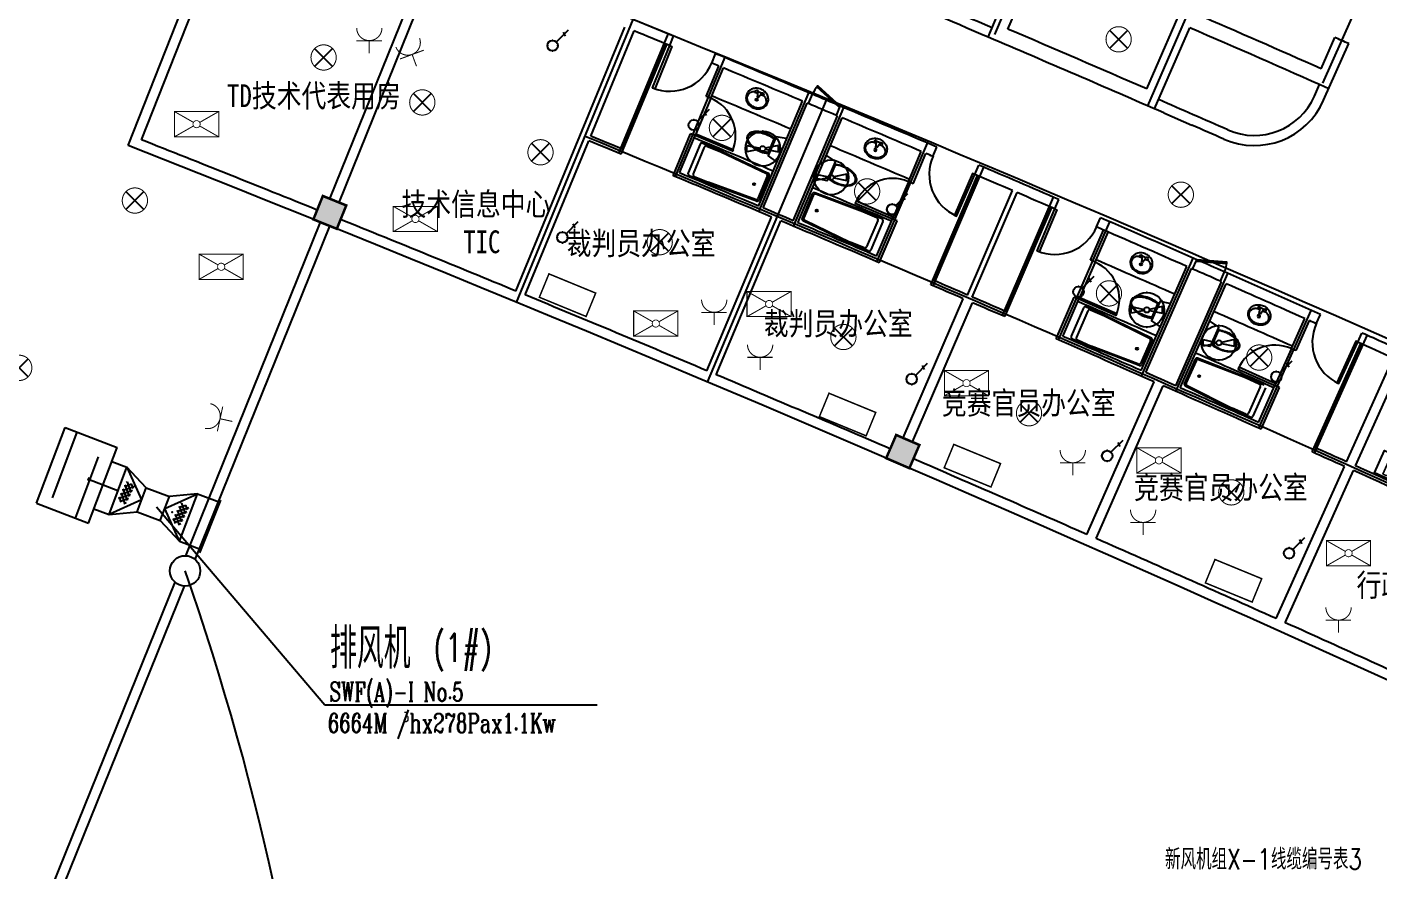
# Model space of a CAD drawing. Extents: x 23618587 to 48466785, y 42305484 to 86624613.
# Drawn here: x 24342374 to 24369123, y 43316664 to 43333357 of the extents above; entities that cross this region are included whole.
import ezdxf

# ---------------------------------------------------------------- set-up
doc = ezdxf.new("R2010")
doc.units = 0
doc.header["$MEASUREMENT"] = 0
doc.layers.get('0').update_dxf_attribs({"linetype": 'CONTINUOUS'})
for name, color, linetype in [('AC-W', 7, 'CONTINUOUS'), ('J-DIM', 7, 'CONTINUOUS'), ('楼控', 1, 'CONTINUOUS'), ('设备-动力', 3, 'CONTINUOUS'), ('设备-插座', 3, 'CONTINUOUS'), ('设备-照明', 3, 'CONTINUOUS'), ('设备-箱柜', 3, 'CONTINUOUS')]:
    doc.layers.add(name, color=color, linetype=linetype)
doc.styles.add('_TEL_DIM', font='SIMPLEX', dxfattribs={"width": 0.8, "height": 3.5, "bigfont": 'HZTXT'})
doc.styles.add('ATT', font='txt')
doc.styles.add('DFHZ', font='romans.shx', dxfattribs={"width": 0.7, "bigfont": 'dfhz.shx'})
doc.styles.add('HZTXT', font='txt', dxfattribs={"width": 0.9, "bigfont": 'HZTXT'})
doc.styles.add('IDQSTYLE', font='simplex.shx', dxfattribs={"width": 0.7, "bigfont": 'hzfs1.shx'})
doc.styles.add('Q1', font='SimSun.ttf', dxfattribs={"width": 0.8, "height": 450})
doc.styles.add('ROMANC', font='romanc', dxfattribs={"width": 0.8})

# ---------------------------------------------------------------- blocks, each defined once
blk = doc.blocks.new('_DOT')
at = {"color": 0, "linetype": 'ByBlock'}
blk.add_line((-0.5, 0), (-1, 0), dxfattribs=at)
at = {"color": 0, "linetype": 'ByBlock', "const_width": 0.5}
blk.add_lwpolyline([(-0.25, 0, 1), (0.25, 0, 1)], format="xyb", close=True, dxfattribs=at)
blk = doc.blocks.new('WC-3')
for points in [[(382, 218, 0.033558), (397, 269, 0.056391), (412, 405, 0.056391), (397, 541, 0.070142), (358, 644, 0.106098), (290, 721, 0.162033), (225, 743, 0.162033), (161, 721, 0.106098), (93, 644, 0.070142), (54, 541, 0.056391), (38, 405, 0.056391), (54, 269, 0.033558), (69, 218)], [(55, 405, -0.056391), (70, 537, -0.070142), (108, 636, -0.106098), (170, 708, -0.162033), (225, 726, -0.162033), (280, 708, -0.106098), (343, 636, -0.070142), (381, 537, -0.056391), (396, 405, -0.056391), (381, 273, -0.027675), (369, 232), (81, 232, -0.027675), (70, 273, -0.056391)], [(-20, 24, 0.477064), (0, 0), (463, 0, 0.477064), (473, 12), (431, 207, 0.354037), (426, 211), (24, 211, 0.354037), (19, 207)]]:
    blk.add_lwpolyline(points, format="xyb", close=True)
blk = doc.blocks.new('15PLAV04')
at = {"color": 0, "linetype": 'ByBlock'}
for p, q in [((2.5, -1.5), (2.5, 1.5)), ((7, 0.5), (3, 1.5)), ((4, 1.25), (4, 3.635323)), ((7, -0.5), (7, 0.5)), ((3, -1.5), (7, -0.5)), ((4, -3.628449), (4, -1.25))]:
    blk.add_line(p, q, dxfattribs=at)
blk.add_lwpolyline([(8, 9, 0.109452), (4.986152, 8.332258, 0.102376), (2.343146, 6.363961, 0.093737), (0.622313, 3.491319, 0.088426), (0, 0, 0.088426), (0.622313, -3.491319, 0.093737), (2.343146, -6.363961, 0.102376), (4.986152, -8.332258, 0.109452), (8, -9, 0.109452), (11.013848, -8.332258, 0.102376), (13.656854, -6.363961, 0.093737), (15.377687, -3.491319, 0.088426), (16, 0, 0.088426), (15.377687, 3.491319, 0.093737), (13.656854, 6.363961, 0.102376), (11.013848, 8.332258, 0.109452)], format="xyb", close=True, dxfattribs=at)
for centre in [(3, 2.5), (9, 0), (3, -2.5)]:
    blk.add_circle(centre, 1, dxfattribs=at)
for centre, radius, start, end in [((7, 3.635323), 3, 146.09549, 180), ((11.358035, 0.706347), 8.250845, 143.130102, 146.09549), ((9.915843, 1.787992), 6.448105, 118.911201, 143.130102), ((9, 3.446272), 4.553728, 90, 118.911201), ((9, 3.446272), 4.553728, 61.088799, 90), ((8.084157, 1.787992), 6.448105, 36.869898, 61.088799), ((6.641965, 0.706347), 8.250845, 17.257939, 36.869898), ((4.368267, 0), 10.631733, 0, 17.257939), ((4.368267, 0), 10.631733, 342.742061, 0), ((7, -3.628449), 3, 180, 212.259808), ((9.915843, -1.787992), 6.448105, 212.259808, 241.088799), ((9, -3.446272), 4.553728, 241.088799, 270), ((9, -3.446272), 4.553728, 270, 298.911201), ((8.084157, -1.787992), 6.448105, 298.911201, 323.130102), ((6.641965, -0.706347), 8.250845, 323.130102, 342.742061)]:
    blk.add_arc(centre, radius, start, end, dxfattribs=at)
at = {"color": 0, "linetype": 'ByBlock', "style": 'ATT'}
for tag, p, flags in [('ITEM', (0, -17.5), 3), ('ROOM_NUMBER', (0, -26.5), 1)]:
    blk.add_attdef(tag, p, '', height=6, dxfattribs=dict(at, flags=flags))
blk = doc.blocks.new('A$C165A5DEC')
at = {"layer": '楼控', "color": 1}
blk.add_lwpolyline([(347, 1085), (803, 911), (456, 0), (0, 174)], close=True, dxfattribs=at)
at = {"layer": '楼控', "style": 'DFHZ', "width": 0.7}
blk.add_text('DDC', height=336, rotation=69.4255, dxfattribs=at).set_placement((455, 134))
blk = doc.blocks.new('HC000426')
at = {"color": 0, "linetype": 'Continuous', "const_width": 0.3}
blk.add_lwpolyline([(5, 2.5), (-5, 2.5), (-5, -2.5), (5, -2.5)], close=True, dxfattribs=at)
at = {"color": 0, "style": 'IDQSTYLE', "width": 0.7}
blk.add_attdef('PSFHATT', (7, -2.5), '', height=2.5, dxfattribs=at)
blk = doc.blocks.new('HC001494')
at = {"color": 0, "linetype": 'Continuous'}
for p, q in [((-1.77, 1.77), (1.77, -1.77)), ((1.77, 1.77), (-1.77, -1.77))]:
    blk.add_line(p, q, dxfattribs=at)
at = {"color": 0, "linetype": 'Continuous', "const_width": 0.2}
blk.add_lwpolyline([(1.77, -1.77, 0.198912), (2.5, 0, 0.198912), (1.77, 1.77, 0.198912), (0, 2.5, 0.198912), (-1.77, 1.77, 0.198912), (-2.5, 0, 0.198912), (-1.77, -1.77, 0.198912), (0, -2.5, 0.198912)], format="xyb", close=True, dxfattribs=at)
at = {"color": 0, "style": 'IDQSTYLE', "width": 0.7}
blk.add_attdef('PSFHATT', (4.5, -2.5), '', height=2.5, dxfattribs=at)
blk = doc.blocks.new('HC000704')
at = {"color": 0, "linetype": 'Continuous', "const_width": 0.2}
for points in [[(-0.61, 0.35), (-4.38, 2.5)], [(-4.38, 2.5), (4.37, 2.5), (4.37, -2.5), (-4.38, -2.5), (-4.38, 2.5)], [(4.37, 2.5), (0.61, 0.35)], [(-0.61, -0.35), (-4.38, -2.5)], [(0.61, -0.35), (4.37, -2.5)]]:
    blk.add_lwpolyline(points, dxfattribs=at)
at = {"color": 0, "linetype": 'Continuous', "const_width": 0.16}
blk.add_lwpolyline([(0, -0.71, 0.198912), (0.5, -0.5, 0.198912), (0.71, 0, 0.198912), (0.5, 0.5, 0.198912), (0, 0.71, 0.198912), (-0.5, 0.5, 0.198912), (-0.71, 0, 0.198912), (-0.5, -0.5, 0.198912)], format="xyb", close=True, dxfattribs=at)
at = {"color": 0, "style": 'IDQSTYLE', "width": 0.7}
blk.add_attdef('PSFHATT', (6.37, -2.5), '', height=2.5, dxfattribs=at)
blk = doc.blocks.new('HC002297100793')
at = {"color": 0}
for p, q in [((0.74, 1.78), (3.12, 4.17)), ((2.09, 3.72), (2.47, 2.92))]:
    blk.add_line(p, q, dxfattribs=at)
blk.add_circle((0, 1.04), 1.04, dxfattribs=at)
for p in [(-1.04, 1.04), (0, 2.08), (0, 0), (1.04, 1.04)]:
    blk.add_point(p, dxfattribs=at)
at = {"color": 0, "width": 0.7}
blk.add_attdef('PSFHATT', (3.15, 0), '', height=0.025, dxfattribs=at)
blk = doc.blocks.new('HC000133')
at = {"color": 0, "linetype": 'Continuous', "const_width": 0.2}
blk.add_lwpolyline([(-2.5, 5, 0.198912), (-1.77, 3.23, 0.198912), (0, 2.5, 0.198912), (1.77, 3.23, 0.198912), (2.5, 5)], format="xyb", dxfattribs=at)
for points in [[(-2.55, 2.48), (2.48, 2.48)], [(0, 2.5), (0, 0)]]:
    blk.add_lwpolyline(points, dxfattribs=at)
at = {"color": 0, "style": 'IDQSTYLE', "width": 0.7}
blk.add_attdef('PSFHATT', (4.5, 0), '', height=2.5, dxfattribs=at)
blk = doc.blocks.new('HC002207117664')
at = {"color": 0}
for p, q in [((-3.12, 0.65), (-0.51, 0.11)), ((-3.12, -0.65), (-3.12, 0.65)), ((3.12, 0.65), (0.51, 0.11)), ((3.12, -0.65), (3.12, 0.65)), ((-0.51, -0.11), (-3.12, -0.65)), ((0.51, -0.11), (3.12, -0.65))]:
    blk.add_line(p, q, dxfattribs=at)
at = {"color": 0, "const_width": 0.2}
blk.add_lwpolyline([(-3.44, 0, 1), (3.44, 0, 1), (-3.44, 0, 1.215985)], format="xyb", dxfattribs=at)
at = {"color": 0}
for radius in [3.44, 0.521]:
    blk.add_circle((0, 0), radius, dxfattribs=at)
for p in [(0, 3.44), (-3.44, 0), (3.44, 0), (0, -3.44)]:
    blk.add_point(p, dxfattribs=at)
at = {"color": 0, "style": '_TEL_DIM', "width": 0.7}
blk.add_attdef('PSFHATT', (3.56, -3.54), '', height=0.025, dxfattribs=at)

msp = doc.modelspace()

# ---------------------------------------------------------------- linework, layer by layer
at = {"layer": 'AC-W', "color": 7, "ltscale": 300}
for p, q in [((24361520.82418, 43333211.36418), (24365058.10785, 43341487.08917)), ((24364547.6577, 43331797.66006), (24367717.28001, 43339088.47582)), ((24368013.25194, 43332244.73183), (24370496.33428, 43337871.16961)), ((24352060.78698, 43327911.92048), (24354369.38831, 43333504.1347)), ((24354086.24118, 43330861.71641), (24355062.5673, 43333217.40895)), ((24355201.77339, 43330397.90715), (24356183.40194, 43332751.39507)), ((24356854.35239, 43329705.38218), (24357843.83609, 43332055.57834)), ((24355837.98869, 43326335.59805), (24358189.46665, 43331909.91877)), ((24357542.24234, 43329415.20188), (24358534.99577, 43331764.01873)), ((24359191.52605, 43328714.86523), (24360192.11898, 43331060.3532)), ((24360302.21072, 43328239.56457), (24361308.08303, 43330582.7933)), ((24361673.49299, 43327648.65606), (24362685.88338, 43329989.07605)), ((24362781.77032, 43327167.76884), (24363799.42864, 43329505.90303)), ((24364423.5184, 43326449.94475), (24365448.9804, 43328784.66693)), ((24365106.87054, 43326149.23386), (24366135.5807, 43328482.52668)), ((24366745.20375, 43325423.64963), (24367781.70135, 43327753.49356)), ((24367848.45761, 43324931.3468), (24368890.19928, 43327258.85068))]:
    msp.add_line(p, q, dxfattribs=at)
at = {"layer": 'AC-W', "color": 7}
for p, q in [((24361783.32098, 43333316.62893), (24364672.10283, 43340075.13813)), ((24364529.69525, 43332132.57033), (24367460.10089, 43338873.1361)), ((24361389.5649, 43333158.70634), (24363158.20677, 43337296.56891)), ((24344377.61376, 43331014.04087), (24346526.5868, 43336455.03491)), ((24344637.09981, 43331126.5886), (24346712.60369, 43336381.56574)), ((24348366.08466, 43329960.20132), (24350369.55747, 43334920.95976)), ((24348551.53187, 43329885.30584), (24350555.00467, 43334846.06427)), ((24352044.66751, 43328134.9371), (24354200.63408, 43333357.41824)), ((24353526.9299, 43331201.35171), (24354385.50066, 43333281.10084)), ((24364685.06006, 43331737.9029), (24365382.92339, 43333342.73526)), ((24354124.52758, 43330954.09436), (24354985.99181, 43333032.6466)), ((24354147.62261, 43330944.52254), (24355009.08684, 43333023.07478)), ((24354170.71763, 43330934.95071), (24355032.18186, 43333013.50295)), ((24355090.93801, 43332989.14078), (24355167.55156, 43333173.88483)), ((24367976.9517, 43332533.99286), (24368249.48514, 43333151.52874)), ((24368028.6785, 43331908.17294), (24368523.94552, 43333030.40277)), ((24355921.84415, 43332643.74973), (24355998.76611, 43332828.36557)), ((24355810.0447, 43331986.14457), (24356060.26375, 43332586.05326)), ((24355902.33835, 43331947.64934), (24356152.55739, 43332547.55803)), ((24367845.70491, 43331988.92358), (24367947.31252, 43332219.15715)), ((24355902.33835, 43331947.64934), (24355594.37645, 43331209.30018)), ((24357835.33809, 43331842.14735), (24357912.97031, 43332026.46566)), ((24356847.07249, 43329816.94623), (24357720.14635, 43331890.64873)), ((24356939.23704, 43329778.14294), (24357812.3109, 43331851.84545)), ((24358388.06069, 43331608.98621), (24358465.89806, 43331793.21797)), ((24357535.1177, 43329526.77595), (24358411.07662, 43331599.26142)), ((24357627.22817, 43329487.84444), (24358503.18708, 43331560.32991)), ((24364868.53264, 43331658.039), (24365418.39379, 43331418.20622)), ((24355155.62567, 43330417.15262), (24355502.08281, 43331247.79542)), ((24355286.41455, 43330470.95103), (24355594.37645, 43331209.30018)), ((24352229.53409, 43328058.6197), (24353488.7712, 43331108.91842)), ((24354132.43033, 43330842.57061), (24354170.71763, 43330934.95071)), ((24355690.72662, 43331039.06071), (24355454.88253, 43330476.49732)), ((24355775.21753, 43330981.95304), (24355554.83863, 43330456.27905)), ((24355743.0812, 43331060.48492), (24356109.97626, 43330906.6711)), ((24355827.57212, 43331003.37726), (24356104.24264, 43330887.38836)), ((24356104.24264, 43330887.38836), (24357003.7752, 43330460.52105)), ((24356113.87194, 43330904.78393), (24357038.80911, 43330467.26435)), ((24359812.59713, 43330298.14121), (24360067.65023, 43330896.01069)), ((24360297.55224, 43330797.89592), (24360376.09838, 43330981.82662)), ((24359904.57705, 43330258.90227), (24360159.63015, 43330856.77176)), ((24361124.79175, 43330443.81288), (24361203.64494, 43330627.61216)), ((24355476.30675, 43330424.14273), (24355843.2018, 43330270.3289)), ((24355576.26285, 43330403.92446), (24355852.93337, 43330287.93557)), ((24357021.04217, 43330410.19959), (24356835.93808, 43329968.66728)), ((24357056.33764, 43330416.79692), (24356855.97671, 43329938.87216)), ((24360295.71011, 43328351.17674), (24361183.2445, 43330418.73151)), ((24360318.68294, 43328341.31524), (24361206.21733, 43330408.87002)), ((24360341.65577, 43328331.45375), (24361229.19017, 43330399.00852)), ((24356807.69891, 43329915.9928), (24355847.2786, 43330268.87375)), ((24356787.94775, 43329945.7037), (24355852.93337, 43330287.93557)), ((24356778.79257, 43329949.44963), (24355852.93337, 43330287.93557)), ((24357910.82002, 43330056.34108), (24357708.34116, 43329579.30975)), ((24358918.04444, 43329721.86853), (24357959.19882, 43330079.00608)), ((24359812.59713, 43330298.14121), (24359498.68562, 43329562.30184)), ((24360981.71217, 43328056.20851), (24361872.12305, 43330122.52614)), ((24361073.54851, 43328016.6347), (24361963.95938, 43330082.95232)), ((24357930.72629, 43330026.45738), (24357743.66555, 43329585.75046)), ((24358912.30517, 43329702.83199), (24357978.818, 43330049.20785)), ((24361713.19365, 43327740.4351), (24362606.47929, 43329805.51157)), ((24361736.13895, 43327730.50971), (24362629.42458, 43329795.58617)), ((24362710.74493, 43329760.39908), (24362790.1868, 43329943.94469)), ((24355823.58232, 43326558.73188), (24357106.20669, 43329599.27051)), ((24356007.85739, 43326480.99707), (24357290.48175, 43329521.5357)), ((24357725.64567, 43329528.76507), (24358648.63306, 43329087.14712)), ((24357760.70914, 43329535.3529), (24358658.33943, 43329104.4998)), ((24357769.78116, 43329531.40985), (24358658.33943, 43329104.4998)), ((24359188.45849, 43329585.61703), (24358912.30517, 43329702.83199)), ((24359288.32393, 43329564.9556), (24358922.11474, 43329720.39532)), ((24359209.65027, 43329533.16793), (24358986.94185, 43329008.47663)), ((24359184.77412, 43328826.46248), (24359498.68562, 43329562.30184)), ((24359237.5151, 43328695.24362), (24359590.66554, 43329523.06291)), ((24361759.08424, 43327720.58431), (24362652.36988, 43329785.66078)), ((24363536.24845, 43329402.28747), (24363615.99673, 43329585.70015)), ((24359309.51571, 43329512.50649), (24359071.17863, 43328950.99475)), ((24363414.3625, 43328746.47692), (24363673.76561, 43329342.47192)), ((24363506.05404, 43328706.56875), (24363765.45715, 43329302.56375)), ((24359018.72952, 43328929.80297), (24358652.52034, 43329085.24269)), ((24358934.49275, 43328987.28484), (24358658.33943, 43329104.4998)), ((24365437.20547, 43328571.39164), (24365517.65934, 43328754.49591)), ((24363506.05404, 43328706.56875), (24363186.78868, 43327973.03645)), ((24364417.95279, 43326561.60744), (24365322.77221, 43328621.65644)), ((24364509.51052, 43326521.39325), (24365414.32994, 43328581.44224)), ((24365986.28191, 43328329.76912), (24366066.9396, 43328512.7837)), ((24360256.26414, 43328259.28541), (24360295.71011, 43328351.17674)), ((24365101.46033, 43326260.90419), (24366009.14577, 43328319.69199)), ((24365192.96201, 43326220.56262), (24366100.64745, 43328279.35041)), ((24359708.98342, 43325229.01728), (24360896.21742, 43327984.15266)), ((24362735.92362, 43327187.72078), (24363095.09715, 43328012.94462)), ((24362867.52332, 43327239.50415), (24363186.78868, 43327973.03645)), ((24359892.6561, 43325149.86964), (24361079.89009, 43327905.00503)), ((24361719.38266, 43327628.80313), (24361759.08424, 43327720.58431)), ((24363280.5129, 43327801.33728), (24363036.05662, 43327242.46241)), ((24363364.11677, 43327742.93871), (24363135.69041, 43327220.71137)), ((24363333.19035, 43327821.95489), (24363697.67981, 43327662.52433)), ((24363416.79422, 43327763.55633), (24363691.65072, 43327643.33193)), ((24363701.54605, 43327660.57756), (24364619.65457, 43327208.90412)), ((24367883.09129, 43327489.44796), (24367964.45303, 43327672.15063)), ((24363691.65072, 43327643.33193), (24364584.52124, 43327202.69967)), ((24367390.518, 43326997.20028), (24367654.72327, 43327591.08206)), ((24367481.88442, 43326956.55331), (24367746.0897, 43327550.4351)), ((24363056.67423, 43327189.78495), (24363421.16369, 43327030.35439)), ((24363156.30802, 43327168.03392), (24363431.16452, 43327047.80952)), ((24364601.01331, 43327152.11896), (24364409.14987, 43326713.48161)), ((24364636.40595, 43327158.17344), (24364428.72853, 43326683.38225)), ((24368704.79511, 43327122.70169), (24368786.46185, 43327305.26824)), ((24364380.10505, 43326661.24704), (24363425.21766, 43327028.8368)), ((24364360.81252, 43326691.25779), (24363431.16452, 43327047.80952)), ((24364351.71595, 43326695.14389), (24363431.16452, 43327047.80952)), ((24367390.518, 43326997.20028), (24367065.34228, 43326266.26884)), ((24367843.67194, 43325043.04565), (24368762.85577, 43327096.72555)), ((24367866.49061, 43325032.83249), (24368785.67444, 43327086.51239)), ((24367889.30927, 43325022.61934), (24368808.4931, 43327076.29924)), ((24368661.8866, 43324676.10062), (24369665.88678, 43326910.93481)), ((24365485.25155, 43326784.63672), (24365275.47019, 43326310.77138)), ((24365504.69651, 43326754.45081), (24365310.88933, 43326316.66881)), ((24366487.22025, 43326434.73437), (24365533.97274, 43326806.55602)), ((24366481.18929, 43326415.78821), (24365553.13196, 43326776.46)), ((24368479.45116, 43324758.05982), (24369401.49214, 43326810.45856)), ((24363344.54273, 43323319.49645), (24364673.7133, 43326339.97754)), ((24366755.50982, 43326294.34584), (24366481.18929, 43326415.78821)), ((24366855.04615, 43326272.15308), (24366491.26744, 43326433.19882)), ((24363527.60219, 43323238.94066), (24364856.77275, 43326259.42175)), ((24365291.99638, 43326259.96689), (24366208.09241, 43325804.22551)), ((24365327.15689, 43326266.01544), (24366218.06414, 43325821.42708)), ((24365336.16729, 43326261.93351), (24366218.06414, 43325821.42708)), ((24366775.89357, 43326241.57745), (24366545.15305, 43325720.36846)), ((24366875.4299, 43326219.38469), (24366628.49707, 43325661.59963)), ((24366740.16656, 43325535.33741), (24367065.34228, 43326266.26884)), ((24366790.88602, 43325403.32402), (24367156.7087, 43326225.62188)), ((24366575.72868, 43325641.21588), (24366211.94998, 43325802.26161)), ((24366492.38467, 43325699.98471), (24366218.06414, 43325821.42708)), ((24367802.81933, 43324951.77098), (24367843.67194, 43325043.04565)), ((24367086.14478, 43321656.65727), (24368438.47156, 43324666.8421)), ((24367268.58022, 43321574.69808), (24368620.907, 43324584.8829))]:
    msp.add_line(p, q, dxfattribs=at)
at = {"layer": 'AC-W', "color": 7, "ltscale": 5000}
for p, q in [((24345514.85178, 43322900.32133), (24348178.84592, 43329496.58326)), ((24345700.29754, 43322825.42227), (24348364.31157, 43329421.73344)), ((24341652.45172, 43313336.71076), (24345303.0139, 43322375.79386)), ((24341796.37685, 43313159.00332), (24345488.46255, 43322300.90193))]:
    msp.add_line(p, q, dxfattribs=at)
at = {"layer": 'AC-W', "color": 7}
for points in [[(24355090.93801, 43332989.14078), (24355132.64328, 43332972.239), (24354794.60768, 43332138.13353), (24354752.90241, 43332155.03531)], [(24358465.89806, 43331793.21797), (24358445.74233, 43331770.99757), (24358001.33423, 43332174.11224), (24358021.48996, 43332196.33265)], [(24355594.37645, 43331209.30018), (24355609.78067, 43331246.21509), (24356348.07873, 43330938.13073), (24356332.67451, 43330901.21583)], [(24361124.79175, 43330443.81288), (24361083.58154, 43330461.88826), (24360722.07394, 43329637.68425), (24360763.28414, 43329619.60887)], [(24359498.68562, 43329562.30184), (24359514.3751, 43329599.09642), (24358778.48368, 43329912.88587), (24358762.79421, 43329876.0913)], [(24362710.74493, 43329760.39908), (24362752.1857, 43329742.85878), (24362401.37954, 43328914.04333), (24362359.93877, 43328931.58364)], [(24365517.65934, 43328754.49591), (24365515.35076, 43328724.58486), (24366113.57161, 43328678.41326), (24366115.88019, 43328708.3243)], [(24363186.78868, 43327973.03645), (24363202.75803, 43328009.71042), (24363936.23737, 43327690.3234), (24363920.26802, 43327653.64944)], [(24368704.79511, 43327122.70169), (24368663.86738, 43327141.40786), (24368289.74404, 43326322.8532), (24368330.67178, 43326304.14704)], [(24367065.34228, 43326266.26884), (24367081.595, 43326302.81811), (24366350.60965, 43326627.8726), (24366334.35693, 43326591.32333)]]:
    msp.add_lwpolyline(points, close=True, dxfattribs=at)
at = {"layer": 'AC-W', "color": 7, "const_width": 50}
for points in [[(24348039.76051, 43329552.75488), (24348226.99926, 43330016.37294), (24348690.61727, 43329829.13422), (24348503.37853, 43329365.51616)], [(24359373.35981, 43324829.19626), (24359571.22892, 43325288.378), (24360030.41061, 43325090.50892), (24359832.5415, 43324631.32718)]]:
    msp.add_lwpolyline(points, close=True, dxfattribs=at)
at = {"layer": 'AC-W', "color": 7}
for centre, radius in [((24356758.41317, 43330249.30745), 20), ((24356758.41317, 43330249.30745), 16), ((24357998.7702, 43329726.07379), 20), ((24357998.7702, 43329726.07379), 16), ((24364335.94426, 43326995.27933), 20), ((24364335.94426, 43326995.27933), 16), ((24365568.11902, 43326453.05761), 20), ((24365568.11902, 43326453.05761), 16), ((24345501.6514, 43322600.61188), 300)]:
    msp.add_circle(centre, radius, dxfattribs=at)
at = {"layer": 'AC-W', "color": 7, "ltscale": 300}
for centre, radius, start, end in [((24189221.26409, 43293340.65083), 200000, 4.560471461, 29.6000000034), ((24162246.90911, 42870268.06754), 513099.72014, 62.6224147924, 75.1443656534), ((24150982.49453, 42831626.35527), 541522.67138, 66.0871772528, 74.4564383749), ((24148685.34615, 42835267.72991), 546272.67138, 65.367980437, 66.4981274947), ((24148685.34615, 42835267.72991), 536522.67138, 65.367980437, 67.5679804393), ((24295476.76481, 43305093.16428), 53000, 4.490673564, 19.288748896)]:
    msp.add_arc(centre, radius, start, end, dxfattribs=at)
at = {"layer": 'AC-W', "color": 7}
for centre, radius, start, end in [((24148759.7883, 42835660.74182), 530172.67138, 79.4743453433, 79.4743453433), ((24148766.30591, 42835659.45113), 530172.67138, 78.1227654299, 78.1227654299), ((24148779.34207, 42835656.52904), 530172.67138, 76.2090487924, 76.2090487924), ((24148685.34615, 42835267.72991), 541622.67138, 66.8673171777, 67.362982578), ((24148685.34615, 42835267.72991), 541422.67138, 66.8673210926, 67.3841435667), ((24148685.34615, 42835267.72991), 539022.67138, 67.4761635102, 67.8910334842), ((24148685.34615, 42835267.72991), 543472.67138, 66.2027923867, 66.4875849606), ((24148685.34615, 42835267.72991), 538822.67138, 67.4761635102, 67.5573469206), ((24148685.34615, 42835267.72991), 541722.67138, 66.5192660712, 66.8355854612), ((24148685.34615, 42835267.72991), 543172.67138, 66.1711560582, 66.4875791402), ((24148685.34615, 42835267.72991), 541422.67138, 66.4663694475, 66.8673210926), ((24148685.34615, 42835267.72991), 544147.67138, 66.1711844092, 66.2027727749), ((24148685.34615, 42835267.72991), 539022.67138, 67.1598750616, 67.3804796063), ((24355090.93801, 43332989.14078), 900, 247.93890106, 337.938901057), ((24148685.34615, 42835267.72991), 538822.67138, 67.3645332776, 67.3804796063), ((24148685.34615, 42835267.72991), 538822.67138, 67.1731654744, 67.3538997731), ((24358465.89806, 43331793.21797), 600, 137.789387747, 157.117783078), ((24148685.34615, 42835267.72991), 538172.67138, 67.3538933429, 67.3645397078), ((24355594.37645, 43331209.30018), 800, 337.349713618, 67.349713613), ((24148685.34615, 42835267.72991), 538222.67138, 67.1731654744, 67.3538997731), ((24148685.34615, 42835267.72991), 539022.67138, 67.0960858196, 67.1598750616), ((24366656.3766, 43332513.80278), 1300, 246.329447098, 336.186978589), ((24148685.34615, 42835267.72991), 538822.67138, 67.1598750616, 67.1625319577), ((24148685.34615, 42835267.72991), 538822.67138, 67.0960858196, 67.1598750616), ((24148685.34615, 42835267.72991), 539022.67138, 66.8754812736, 67.0960858196), ((24148685.34615, 42835267.72991), 541622.67138, 66.3294470982, 66.4875509035), ((24366656.3766, 43332513.80278), 1500, 246.329447098, 336.186978589), ((24148685.34615, 42835267.72991), 538822.67138, 67.0934289144, 67.0960858196), ((24148685.34615, 42835267.72991), 538822.67138, 66.9020611104, 67.0827954085), ((24148685.34615, 42835267.72991), 541422.67138, 66.3294470982, 66.4028864707), ((24148685.34615, 42835267.72991), 536572.67138, 67.4829048352, 67.5573023354), ((24148685.34615, 42835267.72991), 537372.67138, 67.3538933429, 67.3645397078), ((24148685.34615, 42835267.72991), 537322.67138, 67.1731877655, 67.3538774709), ((24148685.34615, 42835267.72991), 536472.67138, 67.4829038393, 67.5573003436), ((24355727.61602, 43331023.59552), 40, 67.255051986, 157.255051986), ((24355812.10693, 43330966.48785), 40, 67.255051986, 157.255051986), ((24356094.51107, 43330869.78169), 40, 61.051604088, 67.255051986), ((24148685.34615, 42835267.72991), 538222.67138, 66.9020611104, 67.0827954085), ((24148685.34615, 42835267.72991), 538822.67138, 66.8754812736, 66.8914275977), ((24361124.79175, 43330443.81288), 900, 156.317059821, 246.317059823), ((24148685.34615, 42835267.72991), 539022.67138, 66.5961635054, 66.7797973716), ((24148685.34615, 42835267.72991), 536472.67138, 67.1386605365, 67.3645565758), ((24148685.34615, 42835267.72991), 536572.67138, 67.1731877655, 67.3538774709), ((24355491.77193, 43330461.03213), 40, 157.255051986, 247.255051986), ((24355591.72803, 43330440.81387), 40, 157.255051986, 247.255051986), ((24356984.15276, 43330425.66477), 40, 337.255051986, 60.622537366), ((24357019.44824, 43330432.26211), 40, 337.255051986, 61.051604088), ((24359498.68562, 43329562.30184), 800, 66.906247257, 156.906247256), ((24148685.34615, 42835267.72991), 538822.67138, 66.6932971996, 66.7797973716), ((24355858.66699, 43330307.2183), 40, 247.255051986, 253.458499891), ((24357947.64046, 43330040.71242), 40, 73.204356792, 157.000908889), ((24148685.34615, 42835267.72991), 537322.67138, 66.9020834012, 67.0827731044), ((24148685.34615, 42835267.72991), 538172.67138, 66.8914211726, 66.9020675342), ((24148685.34615, 42835267.72991), 538822.67138, 66.5961635054, 66.6826636799), ((24356799.04867, 43329984.13246), 40, 253.887566599, 337.255051986), ((24356819.0873, 43329954.33735), 40, 253.458499891, 337.255051986), ((24357967.54673, 43330010.82871), 40, 73.633423502, 157.000908889), ((24148685.34615, 42835267.72991), 536572.67138, 67.0934512159, 67.1625096665), ((24148685.34615, 42835267.72991), 536472.67138, 66.8914043033, 67.1173003482), ((24357745.1616, 43329563.68108), 40, 157.000908889, 240.797460991), ((24357780.48599, 43329570.1218), 40, 157.000908889, 240.368394271), ((24358906.48608, 43329683.57488), 40, 67.000908886, 73.204356792), ((24359172.82983, 43329548.79659), 40, 337.000908889, 67.000908886), ((24359272.69526, 43329528.13515), 40, 337.000908889, 67.000908886), ((24148685.34615, 42835267.72991), 537372.67138, 66.8914211726, 66.9020675342), ((24148685.34615, 42835267.72991), 539022.67138, 66.2798750631, 66.5004796083), ((24148685.34615, 42835267.72991), 536572.67138, 66.9020834012, 67.0827731044), ((24362710.74493, 43329760.39908), 900, 247.058901061, 337.05890106), ((24148685.34615, 42835267.72991), 538822.67138, 66.2931654741, 66.5004796083), ((24358668.149, 43329122.06313), 40, 240.797460991, 247.000908886), ((24358950.12141, 43329024.10529), 40, 247.000908886, 337.000908889), ((24359034.35818, 43328966.62341), 40, 247.000908886, 337.000908889), ((24148685.34615, 42835267.72991), 538172.67138, 66.4738933475, 66.4845397046), ((24148685.34615, 42835267.72991), 538222.67138, 66.2931654741, 66.4738997653), ((24148685.34615, 42835267.72991), 539022.67138, 66.2160858149, 66.2798750631), ((24363186.78868, 43327973.03645), 800, 336.46971362, 66.469713618), ((24148685.34615, 42835267.72991), 538822.67138, 66.2798750631, 66.2825319571), ((24148685.34615, 42835267.72991), 538822.67138, 66.2160858149, 66.2798750631), ((24365517.65934, 43328754.49591), 600, 336.2581778, 355.586573133), ((24148685.34615, 42835267.72991), 539022.67138, 65.9954812692, 66.2160858149), ((24148685.34615, 42835267.72991), 536472.67138, 66.6986605283, 66.7730570428), ((24148685.34615, 42835267.72991), 536572.67138, 66.6933194961, 66.773056043), ((24148685.34615, 42835267.72991), 538822.67138, 66.2134289187, 66.2160858149), ((24148685.34615, 42835267.72991), 538822.67138, 66.0220611124, 66.2027954045), ((24148685.34615, 42835267.72991), 536572.67138, 66.6029048266, 66.6826413944), ((24148685.34615, 42835267.72991), 537372.67138, 66.4738933475, 66.4845397046), ((24148685.34615, 42835267.72991), 537322.67138, 66.2931877666, 66.4738774751), ((24148685.34615, 42835267.72991), 536472.67138, 66.6029038377, 66.6773003452), ((24363317.16043, 43327785.30736), 40, 66.375051983, 156.375051989), ((24363400.7643, 43327726.90879), 40, 66.375051983, 156.375051989), ((24363681.64989, 43327625.87679), 40, 60.171604083, 66.375051983), ((24148685.34615, 42835267.72991), 538222.67138, 66.0220611124, 66.2027954045), ((24148685.34615, 42835267.72991), 538822.67138, 65.9954812692, 66.0114275959), ((24368704.79511, 43327122.70169), 900, 155.437059821, 245.437059816), ((24148685.34615, 42835267.72991), 536472.67138, 66.2586605329, 66.4845565672), ((24148685.34615, 42835267.72991), 536572.67138, 66.2931877666, 66.4738774751), ((24363072.70415, 43327226.43249), 40, 156.375051989, 246.375051983), ((24363172.33794, 43327204.68145), 40, 156.375051989, 246.375051983), ((24364564.36578, 43327168.14888), 40, 336.375051989, 59.742537377), ((24364599.75841, 43327174.20336), 40, 336.375051989, 60.171604083), ((24148685.34615, 42835267.72991), 538822.67138, 65.8186139529, 65.899797366), ((24148685.34615, 42835267.72991), 539022.67138, 65.7973508738, 65.899797366), ((24363437.19361, 43327067.00192), 40, 246.375051983, 252.578499893), ((24148685.34615, 42835267.72991), 537322.67138, 66.0220834073, 66.2027731122), ((24367065.34228, 43326266.26884), 800, 66.026247265, 156.026247256), ((24148685.34615, 42835267.72991), 538172.67138, 66.0114211716, 66.0220675354), ((24364372.50234, 43326729.51153), 40, 253.007566598, 336.375051989), ((24364392.081, 43326699.41217), 40, 252.578499893, 336.375051989), ((24365521.82762, 43326768.4444), 40, 72.32435679, 156.120908889), ((24365541.27258, 43326738.25849), 40, 72.753423504, 156.120908889), ((24148685.34615, 42835267.72991), 536572.67138, 66.213451211, 66.2825096647), ((24365347.4654, 43326300.47649), 40, 156.120908889, 239.488394277), ((24366475.07513, 43326396.62275), 40, 66.120908894, 72.32435679), ((24148685.34615, 42835267.72991), 536472.67138, 66.0114043068, 66.2373003441), ((24148685.34615, 42835267.72991), 536572.67138, 66.0220834073, 66.2027731122), ((24365312.04626, 43326294.57906), 40, 156.120908889, 239.91746099), ((24366739.3175, 43326257.76977), 40, 336.120908889, 66.120908894), ((24148685.34615, 42835267.72991), 537372.67138, 66.0114211716, 66.0220675354), ((24366228.14229, 43325838.83768), 40, 239.91746099, 246.120908894), ((24366508.57698, 43325736.56077), 40, 246.120908894, 336.120908889), ((24366591.921, 43325677.79195), 40, 246.120908894, 336.120908889), ((24148685.34615, 42835267.72991), 536572.67138, 65.818658539, 65.893056048), ((24148685.34615, 42835267.72991), 536472.67138, 65.8186605275, 65.8930570422), ((24148685.34615, 42835267.72991), 536472.67138, 65.4854505245, 65.7973003426), ((24148685.34615, 42835267.72991), 536572.67138, 65.4854505245, 65.797302331)]:
    msp.add_arc(centre, radius, start, end, dxfattribs=at)
at = {"layer": 'AC-W', "color": 7, "ltscale": 5000}
for radius, start, end in [(533172.67138, 68.0348459313, 68.437234239), (532972.67138, 63.2819932431, 68.4587306715), (533172.67138, 67.5787266302, 67.9811149426), (533172.67138, 67.1387266276, 67.5572342399), (533172.67138, 66.7148459259, 67.1172342358), (533172.67138, 66.2587266367, 66.6611149529), (533172.67138, 65.8187266394, 66.2372342417), (533172.67138, 65.3948459319, 65.7972342454)]:
    msp.add_arc((24148685.34615, 42835267.72991), radius, start, end, dxfattribs=at)
at = {"layer": 'AC-W', "color": 7}
for points in [[(24348226.99926, 43330016.37294), (24348690.61727, 43329829.13422), (24348039.76051, 43329552.75488), (24348503.37853, 43329365.51616)], [(24359571.22892, 43325288.378), (24360030.41061, 43325090.50892), (24359373.35981, 43324829.19626), (24359832.5415, 43324631.32718)]]:
    msp.add_solid(points, dxfattribs=at)
at = {"layer": '楼控'}
for p, q in [((24342563.47063, 43323937.31803), (24343129.08712, 43325434.00758)), ((24342875.32098, 43324043.93558), (24343366.59255, 43325343.89951)), ((24343129.08712, 43325434.00758), (24344157.55683, 43325043.81265)), ((24343591.94035, 43323547.1231), (24344157.55683, 43325043.81265)), ((24343331.29927, 43323646.00868), (24343788.26008, 43324855.18222)), ((24344051.50368, 43324763.18321), (24344350.69487, 43324649.67196)), ((24343997.18468, 43323714.24129), (24344350.69487, 43324649.67196)), ((24344731.80021, 43324243.73635), (24344350.69487, 43324649.67196)), ((24344350.69487, 43324649.67196), (24344641.65512, 43324005.20153)), ((24344551.51002, 43323766.66671), (24344731.80021, 43324243.73635)), ((24344731.80021, 43324243.73635), (24345190.16124, 43324070.51636)), ((24342563.47063, 43323937.31803), (24343591.94035, 43323547.1231)), ((24344641.65512, 43324005.20153), (24343997.18468, 43323714.24129)), ((24345009.87105, 43323593.44672), (24345190.16124, 43324070.51636)), ((24345100.01615, 43323831.98154), (24345744.48658, 43324122.94178)), ((24345744.48658, 43324122.94178), (24345190.16124, 43324070.51636)), ((24345390.97639, 43323187.51111), (24345744.48658, 43324122.94178)), ((24345744.48658, 43324122.94178), (24346188.79207, 43323956.07984)), ((24345792.55256, 43322956.37832), (24346206.17864, 43323999.94567)), ((24343697.99349, 43323827.75254), (24343997.18468, 43323714.24129)), ((24343997.18468, 43323714.24129), (24344551.51002, 43323766.66671)), ((24344551.51002, 43323766.66671), (24345009.87105, 43323593.44672)), ((24344938.38292, 43323867.05011), (24348266.37193, 43319949.48884)), ((24345390.97639, 43323187.51111), (24345100.01615, 43323831.98154)), ((24345009.87105, 43323593.44672), (24345390.97639, 43323187.51111)), ((24345390.97639, 43323187.51111), (24345820.26252, 43323026.28979)), ((24348266.37193, 43319949.48884), (24353657.44403, 43319949.48884))]:
    msp.add_line(p, q, dxfattribs=at)
at = {"layer": '楼控', "color": 0, "linetype": 'ByBlock'}
msp.add_line((24344173.93978, 43324181.95662), (24343587.46807, 43324404.46029), dxfattribs=at)
at = {"layer": '楼控', "color": 0}
for p, q in [((24344224.65028, 43324112.59192), (24344459.97372, 43324194.74845)), ((24344263.05684, 43324192.19993), (24344498.38028, 43324274.35646)), ((24344360.79611, 43323989.17595), (24344278.63958, 43324224.49938)), ((24344301.4634, 43324271.80795), (24344443.99159, 43324321.56764)), ((24344399.20267, 43324068.78396), (24344317.04614, 43324304.1074)), ((24344339.86996, 43324351.41597), (24344364.38358, 43324359.9742)), ((24344437.60923, 43324148.39198), (24344363.61118, 43324360.34684)), ((24344476.01579, 43324228), (24344443.21919, 43324321.94028)), ((24344186.24372, 43324032.9839), (24344421.56716, 43324115.14043)), ((24344238.18663, 43323961.1358), (24344201.82646, 43324065.28335)), ((24344209.58637, 43323974.93388), (24344383.1606, 43324035.53242)), ((24344317.79465, 43323922.72924), (24344240.23302, 43324144.89137)), ((24344289.19439, 43323936.52732), (24344344.75404, 43323955.9244)), ((24345414.49248, 43323930.73593), (24345439.00609, 43323939.29417)), ((24345512.23174, 43323727.71195), (24345438.23369, 43323939.66681)), ((24345260.86624, 43323612.30387), (24345496.18967, 43323694.4604)), ((24345312.80915, 43323540.45577), (24345276.44897, 43323644.60332)), ((24345299.2728, 43323691.91189), (24345534.59623, 43323774.06842)), ((24345392.41716, 43323502.04921), (24345314.85553, 43323724.21134)), ((24345337.67936, 43323771.5199), (24345573.00279, 43323853.67643)), ((24345435.41862, 43323568.49592), (24345353.26209, 43323803.81935)), ((24345376.08592, 43323851.12792), (24345518.6141, 43323900.88761)), ((24345473.82518, 43323648.10393), (24345391.66865, 43323883.42737)), ((24345550.6383, 43323807.31997), (24345517.8417, 43323901.26025)), ((24345284.20889, 43323554.25385), (24345457.78311, 43323614.85239)), ((24345363.8169, 43323515.84729), (24345419.37655, 43323535.24437))]:
    msp.add_line(p, q, dxfattribs=at)
at = {"layer": '楼控', "color": 0, "linetype": 'ByBlock'}
for p in [(24344173.93978, 43324181.95662), (24345248.56229, 43323761.27659)]:
    msp.add_point(p, dxfattribs=at)

# ---------------------------------------------------------------- block references
at = {"layer": 'AC-W', "color": 7, "yscale": 25, "zscale": 25}
for p, xscale, rotation in [((24356897.96024, 43332127.49281), 24.99999999993964, 247.2635324645854), ((24359246.59665, 43331136.74129), -24.99999999999724, 66.99242841221637), ((24364504.3206, 43328871.09996), 25.00000000002341, 246.383532464283), ((24366837.46374, 43327844.39424), -25.00000000001929, 66.11242841201349)]:
    msp.add_blockref('15PLAV04', p, dxfattribs=dict(at, xscale=xscale, rotation=rotation))
at = {"layer": 'AC-W', "color": 7}
for p, rotation in [((24357222.84945, 43330709.60516), 67.15777596959781), ((24364807.39515, 43327448.3898), 66.27777596838048)]:
    msp.add_blockref('WC-3', p, dxfattribs=dict(at, rotation=rotation))
at = {"layer": 'AC-W', "color": 7, "xscale": -1}
for p, rotation in [((24358004.33511, 43330379.94234), 247.0981849105782), ((24365583.72558, 43327106.76357), 246.2181849121744)]:
    msp.add_blockref('WC-3', p, dxfattribs=dict(at, rotation=rotation))
at = {"layer": '楼控', "color": 1, "rotation": 266.6311881178688}
msp.add_blockref('A$C165A5DEC', (24369059.15384, 43324993.60351), dxfattribs=at)
at = {"layer": '楼控', "color": 0, "linetype": 'ByBlock', "xscale": 50.00000000006001, "yscale": 50, "zscale": 50, "rotation": 249.2235704937959}
msp.add_blockref('_DOT', (24343587.46807, 43324404.46029), dxfattribs=at)
at = {"layer": '设备-动力', "xscale": 100, "yscale": 100, "zscale": 100}
for name, p in [('HC000704', (24345729.15213, 43331436.04127)), ('HC002207117664', (24356930.57786, 43330951.90412)), ('HC002207117664', (24358283.79375, 43330384.03674)), ('HC000704', (24350059.44296, 43329560.87069)), ('HC000704', (24346216.10445, 43328616.15684)), ('HC000704', (24357057.50226, 43327879.01666)), ('HC002207117664', (24364530.33494, 43327762.18096)), ('HC000704', (24354815.03022, 43327492.38355)), ('HC002207117664', (24365956.04453, 43327109.73759)), ('HC000704', (24360962.49668, 43326313.15256)), ('HC000704', (24364770.83281, 43324785.95177)), ('HC000704', (24368521.17399, 43322949.4445))]:
    msp.add_blockref(name, p, dxfattribs=at)
at = {"layer": '设备-插座', "xscale": 100, "yscale": 100, "zscale": 100}
for p in [(24349146.68677, 43332839.64029), (24355970.76116, 43327465.44005), (24356879.34897, 43326576.1839), (24363065.47874, 43324488.3651), (24364457.35794, 43323309.13411), (24368323.68904, 43321375.96856)]:
    msp.add_blockref('HC000133', p, dxfattribs=at)
at = {"layer": '设备-插座', "zscale": 100}
for p, xscale, yscale, rotation in [((24350080.22724, 43332581.90598), 99.99999999999999, 99.99999999999999, 20.35322914805116), ((24346436.45813, 43325556.05545), 100, 100, 77.62195336811595)]:
    msp.add_blockref('HC000133', p, dxfattribs=dict(at, xscale=xscale, yscale=yscale, rotation=rotation))
at = {"layer": '设备-照明', "xscale": 100, "yscale": 100, "zscale": 100}
for p in [(24352773.12411, 43332885.91544), (24355565.27969, 43331314.37266), (24359492.02222, 43329647.01738), (24352966.44066, 43329092.07804), (24363177.11905, 43328015.90894), (24359877.50751, 43326288.98799), (24367091.77929, 43326336.47137), (24363747.22165, 43324770.48645), (24367344.35946, 43322845.53685)]:
    msp.add_blockref('HC002297100793', p, dxfattribs=at)
at = {"layer": '设备-照明', "color": 3, "xscale": 100, "yscale": 100, "zscale": 100}
for p in [(24363972.3452, 43333114.88101), (24348242.26734, 43332755.42676), (24350194.76455, 43331866.17061), (24356123.48124, 43331362.7018), (24352533.89487, 43330880.25618), (24358996.64854, 43330106.14419), (24344508.53931, 43329925.39321), (24365203.5557, 43330040.98179), (24354892.35684, 43329101.74387), (24363781.23329, 43328088.40265), (24358526.70808, 43327226.57328), (24342219.6713, 43326615.81379), (24366753.47532, 43326819.76276), (24362199.72263, 43325718.70415), (24366201.37532, 43324152.84005)]:
    msp.add_blockref('HC001494', p, dxfattribs=at)
at = {"layer": '设备-箱柜', "color": 142, "extrusion": (-1.54084e-12, -3.75192e-12, -1), "xscale": 99.99999999999996, "yscale": 99.99999999999999, "zscale": 100, "rotation": 202.3269675591254}
for p in [(-24353068.20639, 43328053.70453, -0.0002), (-24358609.26026, 43325692.73375, -0.0002), (-24361078.64296, 43324680.88913, -0.0002), (-24366246.27798, 43322404.23874, -0.0002)]:
    msp.add_blockref('HC000426', p, dxfattribs=at)

# ---------------------------------------------------------------- texts
at = {"color": 7, "style": 'HZTXT', "width": 0.75}
msp.add_text('新风机组X-1线缆编号表3', height=409.1153543, dxfattribs=at).set_placement((24364890.71039, 43316692.42128))
at = {"layer": 'AC-W', "color": 7, "style": 'Q1', "width": 0.8}
for s, p in [('TD技术代表用房', (24346332.61723, 43331773.86596)), ('技术信息中心', (24349783.196, 43329629.85076)), ('TIC', (24351004.77232, 43328884.4975)), ('裁判员办公室', (24353050.55592, 43328854.2886)), ('裁判员办公室', (24356951.60469, 43327267.70368)), ('竞赛官员办公室', (24360476.31678, 43325695.93369)), ('竞赛官员办公室', (24364279.1301, 43324026.88518)), ('行政办公', (24368679.9341, 43322094.09777))]:
    msp.add_text(s, height=450, dxfattribs=at).set_placement(p)
at = {"layer": 'J-DIM', "style": 'DFHZ', "width": 0.7}
for s, height, p in [('排风机', 800, (24348368.31153, 43320667.37962)), ('(1#)', 560, (24350412.82562, 43320802.03427))]:
    msp.add_text(s, height=height, dxfattribs=at).set_placement(p)
at = {"layer": '楼控', "style": 'ROMANC', "width": 0.7}
for s, height, p in [('SWF(A)-I No.5', 375, (24348356.92577, 43320021.72523)), ('6664M /hx278Pax1.1Kw', 375, (24348327.48556, 43319403.86794)), ('3', 187.5, (24349816.364, 43319617.27128))]:
    msp.add_text(s, height=height, dxfattribs=at).set_placement(p)

doc.saveas('drawing.dxf')
